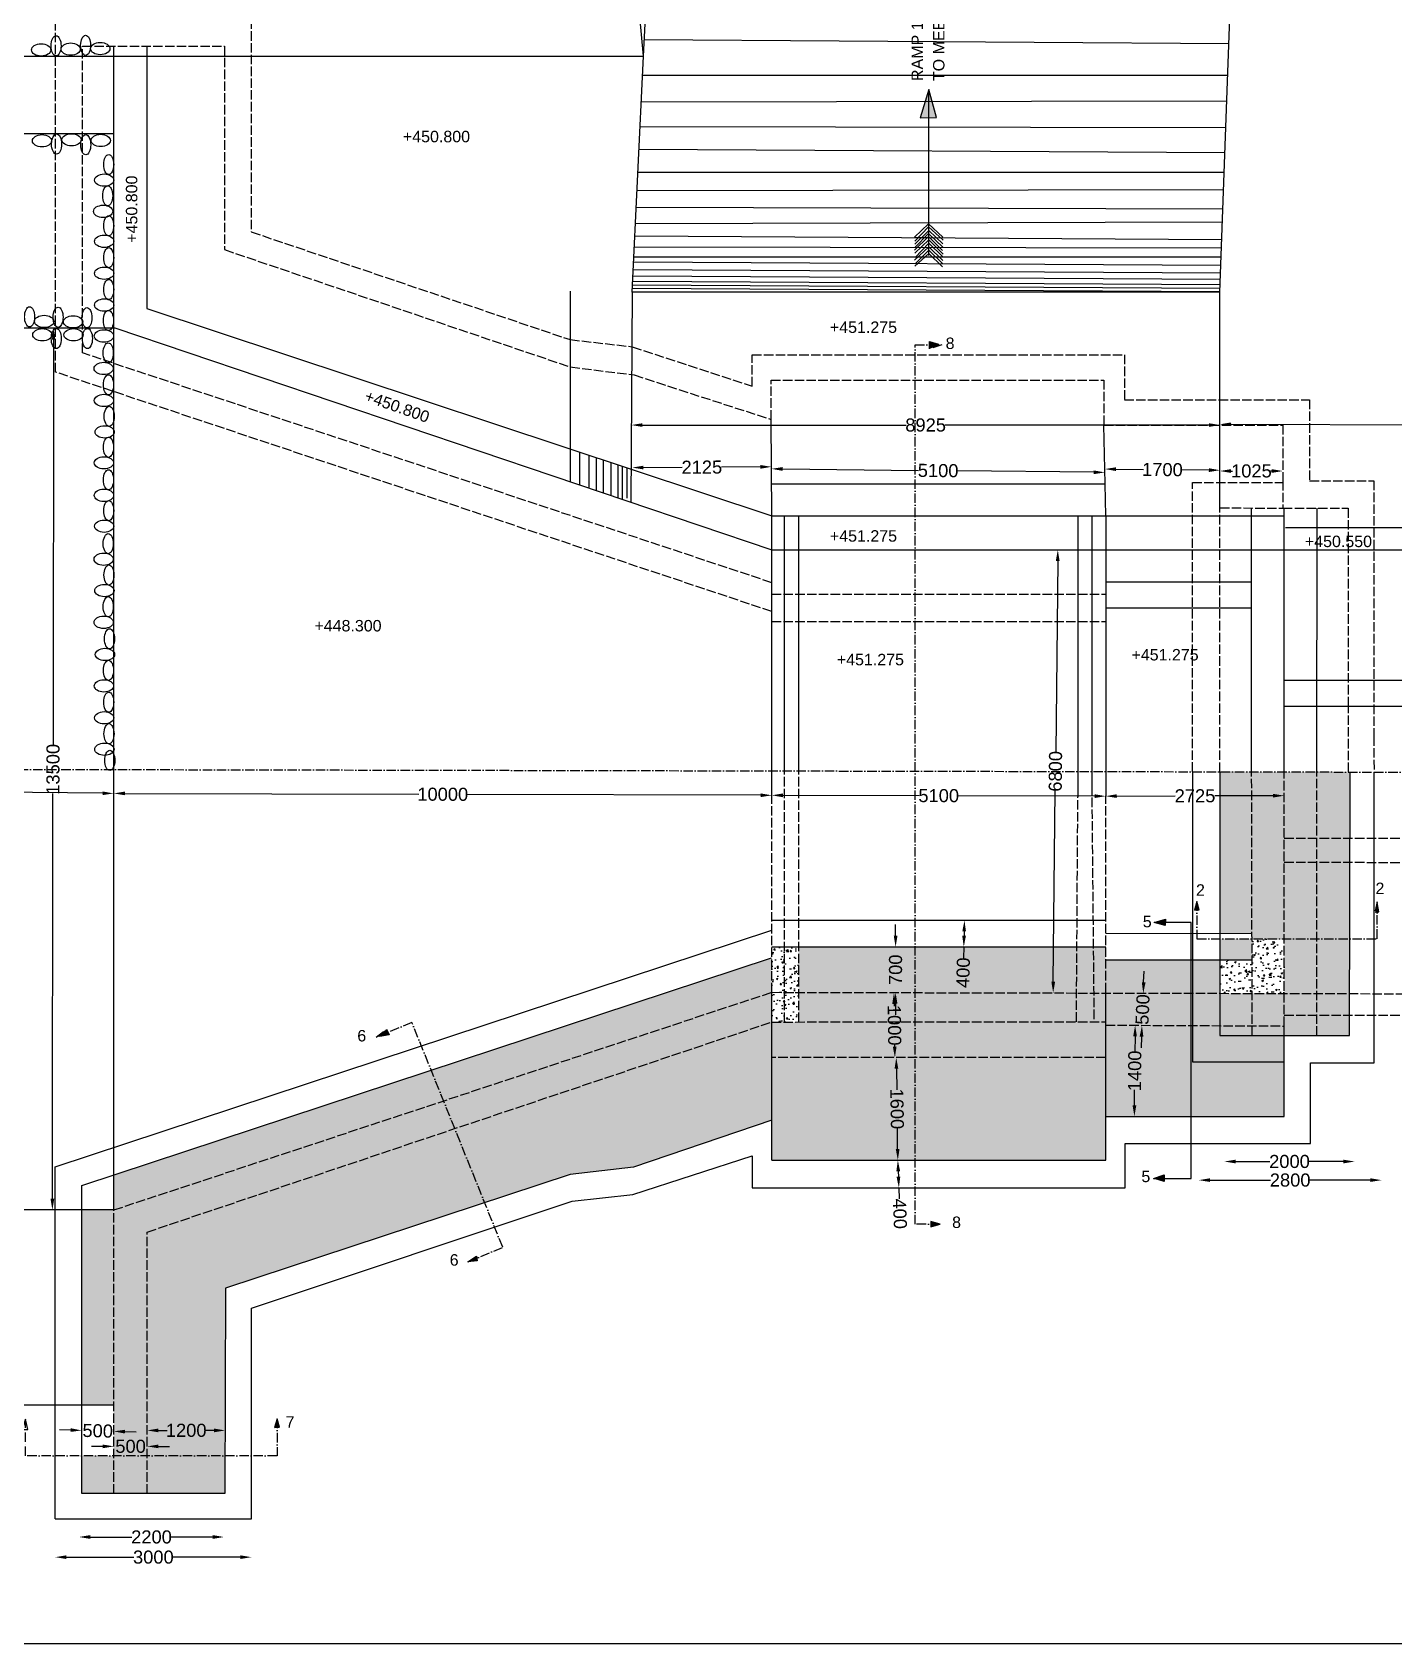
# Model space of a CAD drawing. Header units: millimetres. Extents: x 3753 to 102774, y 3437 to 71233.
# Drawn here: x 14728 to 35537, y 3437 to 28060 of the extents above; entities that cross this region are included whole.
import ezdxf

# ---------------------------------------------------------------- set-up
doc = ezdxf.new("R2010")
doc.units = ezdxf.units.MM
doc.header["$MEASUREMENT"] = 0
doc.linetypes.add('ACAD_ISO02W100', pattern=[15, 12, -3])
doc.linetypes.add('ACAD_ISO10W100', pattern=[18, 12, -3, 0, -3])
for name, color, linetype in [('DIM', 7, 'Continuous'), ('DWG', 7, 'Continuous'), ('TEXT', 7, 'Continuous')]:
    doc.layers.add(name, color=color, linetype=linetype)
doc.styles.get("Standard").update_dxf_attribs({"font": 'arial.ttf'})
doc.dimstyles.get("Standard").update_dxf_attribs({"dimtxt": 200, "dimasz": 170, "dimexe": 0.18, "dimexo": 0.0625, "dimgap": 0.09, "dimtad": 0, "dimdec": 0, "dimzin": 0, "dimdsep": 46, "dimtxsty": 'Standard', "dimcen": 0.09, "dimse1": 1, "dimse2": 1, "dimadec": 0, "dimazin": 0, "dimtfac": 1, "dimtdec": 0, "dimtofl": 0, "dimtmove": 0, "dimatfit": 3, "dimfxl": 1, "dimtolj": 1, "dimtzin": 0, "dimarcsym": 0})
pattern_1 = [(50, (0, 0), (251.0411, -21.9632), [26.25, -288.75]), (355, (0, 0), (-48.563, 263.2672), [21, -231]), (100.4514, (20.92, -1.83), (202.4783, 241.3038), [22.309, -245.3997]), (46.1842, (0, 70), (373.5344, -57.9317), [39.375, -433.125]), (96.6356, (31.13, 65.17), (327.132, 340.9413), [33.4636, -368.0996]), (351.1842, (0, 70), (327.1317, 340.9415), [31.5, -346.5]), (21, (35, 52.5), (208.9175, -140.9166), [26.25, -288.75]), (326, (35, 52.5), (85.1604, 253.8025), [21, -231]), (71.4514, (52.4, 40.76), (294.0779, 112.8857), [22.309, -245.3997]), (37.5, (0, 0), (4.25595, 116.51285), [0, -228.2, 0, -234.5, 0, -231.875]), (7.5, (0, 0), (92.07434, 138.0441), [0, -133.7, 0, -222.95, 0, -88.375]), (327.5, (-78.05, 0), (186.83785, -7.8942), [0, -87.5, 0, -273, 0, -362.25]), (317.5, (-113.05, 0), (204.11516, 35.03674), [0, -113.75, 0, -181.3, 0, -257.25])]

# ---------------------------------------------------------------- blocks, each defined once
blk = doc.blocks.new('*D72')
at = {"layer": 'Defpoints', "color": 0, "transparency": 16777216}
for p in [(32880, 21993), (41676, 22048), (41676, 21970)]:
    blk.add_point(p, dxfattribs=at)
at = {"layer": 'DIM', "color": 0, "lineweight": -2, "transparency": 16777216}
for p, q in [((33051, 22070), (36979, 22060)), ((41506, 22048), (37578, 22058))]:
    blk.add_line(p, q, dxfattribs=at)
at = {"layer": 'DIM', "color": 0, "transparency": 16777216}
for points in [[(33051, 22098), (33050, 22042), (32881, 22070)], [(41507, 22077), (41506, 22020), (41676, 22048)]]:
    blk.add_solid(points, dxfattribs=at)
at = {"layer": 'DIM', "color": 0, "transparency": 16777216, "insert": (37279, 22059), "char_height": 200, "attachment_point": 5, "rotation": 359.8543}
blk.add_mtext('\\A1;8775', dxfattribs=at)
blk = doc.blocks.new('*D73')
at = {"layer": 'Defpoints', "color": 0, "transparency": 16777216}
for p in [(23884, 22019), (32881, 22058), (32881, 22019)]:
    blk.add_point(p, dxfattribs=at)
at = {"layer": 'DIM', "color": 0, "lineweight": -2, "transparency": 16777216}
for p, q in [((24054, 22058), (28082, 22058)), ((32711, 22058), (28682, 22058))]:
    blk.add_line(p, q, dxfattribs=at)
at = {"layer": 'DIM', "color": 0, "transparency": 16777216}
for points in [[(24054, 22086), (24054, 22030), (23884, 22058)], [(32711, 22086), (32711, 22030), (32881, 22058)]]:
    blk.add_solid(points, dxfattribs=at)
at = {"layer": 'DIM', "color": 0, "transparency": 16777216, "insert": (28382, 22058), "char_height": 200, "attachment_point": 5}
blk.add_mtext('\\A1;8925', dxfattribs=at)
blk = doc.blocks.new('*D74')
at = {"layer": 'Defpoints', "color": 0, "transparency": 16777216}
for p in [(23899, 21377), (26026, 21420), (26026, 21389)]:
    blk.add_point(p, dxfattribs=at)
at = {"layer": 'DIM', "color": 0, "lineweight": -2, "transparency": 16777216}
for p, q in [((24068, 21409), (24661, 21413)), ((25856, 21419), (25263, 21416))]:
    blk.add_line(p, q, dxfattribs=at)
at = {"layer": 'DIM', "color": 0, "transparency": 16777216}
for points in [[(24068, 21437), (24069, 21381), (23898, 21408)], [(25856, 21448), (25856, 21391), (26026, 21420)]]:
    blk.add_solid(points, dxfattribs=at)
at = {"layer": 'DIM', "color": 0, "transparency": 16777216, "insert": (24962, 21414), "char_height": 200, "attachment_point": 5, "rotation": 0.3261}
blk.add_mtext('\\A1;2125', dxfattribs=at)
blk = doc.blocks.new('*D75')
at = {"layer": 'Defpoints', "color": 0, "transparency": 16777216}
for p in [(26026, 21420), (31121, 21366), (31121, 21335)]:
    blk.add_point(p, dxfattribs=at)
at = {"layer": 'DIM', "color": 0, "lineweight": -2, "transparency": 16777216}
for p, q in [((26195, 21388), (28275, 21365)), ((30951, 21337), (28871, 21359))]:
    blk.add_line(p, q, dxfattribs=at)
at = {"layer": 'DIM', "color": 0, "transparency": 16777216}
for points in [[(26196, 21416), (26195, 21359), (26025, 21389)], [(30951, 21365), (30950, 21308), (31121, 21335)]]:
    blk.add_solid(points, dxfattribs=at)
at = {"layer": 'DIM', "color": 0, "transparency": 16777216, "insert": (28573, 21362), "char_height": 200, "attachment_point": 5, "rotation": 359.3889}
blk.add_mtext('\\A1;5100', dxfattribs=at)
blk = doc.blocks.new('*D76')
at = {"layer": 'Defpoints', "color": 0, "transparency": 16777216}
for p in [(31121, 21374), (32880, 21368), (32880, 21356)]:
    blk.add_point(p, dxfattribs=at)
at = {"layer": 'DIM', "color": 0, "lineweight": -2, "transparency": 16777216}
for p, q in [((31291, 21385), (31712, 21380)), ((32710, 21370), (32290, 21374))]:
    blk.add_line(p, q, dxfattribs=at)
at = {"layer": 'DIM', "color": 0, "transparency": 16777216}
for points in [[(31291, 21413), (31291, 21356), (31121, 21386)], [(32711, 21398), (32710, 21341), (32880, 21368)]]:
    blk.add_solid(points, dxfattribs=at)
at = {"layer": 'DIM', "color": 0, "transparency": 16777216, "insert": (32001, 21377), "char_height": 200, "attachment_point": 5, "rotation": 359.4052}
blk.add_mtext('\\A1;1700', dxfattribs=at)
blk = doc.blocks.new('*D77')
at = {"layer": 'Defpoints', "color": 0, "transparency": 16777216}
for p in [(32880, 21368), (33842, 21368), (33842, 21356)]:
    blk.add_point(p, dxfattribs=at)
at = {"layer": 'DIM', "color": 0, "lineweight": -2, "transparency": 16777216}
for p, q in [((33050, 21356), (33071, 21356)), ((33672, 21356), (33651, 21356))]:
    blk.add_line(p, q, dxfattribs=at)
at = {"layer": 'DIM', "color": 0, "transparency": 16777216}
for points in [[(33050, 21384), (33050, 21327), (32880, 21356)], [(33672, 21384), (33672, 21328), (33842, 21356)]]:
    blk.add_solid(points, dxfattribs=at)
at = {"layer": 'DIM', "color": 0, "transparency": 16777216, "insert": (33361, 21356), "char_height": 200, "attachment_point": 5, "rotation": 0.0138}
blk.add_mtext('\\A1;1025', dxfattribs=at)
blk = doc.blocks.new('*D78')
at = {"layer": 'Defpoints', "color": 0, "transparency": 16777216}
for p in [(30402, 20152), (30509, 20151), (30438, 13381)]:
    blk.add_point(p, dxfattribs=at)
at = {"layer": 'DIM', "color": 0, "lineweight": -2, "transparency": 16777216}
for p, q in [((30400, 19982), (30370, 17066)), ((30333, 13552), (30363, 16468))]:
    blk.add_line(p, q, dxfattribs=at)
at = {"layer": 'DIM', "color": 0, "transparency": 16777216}
for points in [[(30372, 19983), (30429, 19982), (30402, 20152)], [(30304, 13552), (30361, 13552), (30331, 13382)]]:
    blk.add_solid(points, dxfattribs=at)
at = {"layer": 'DIM', "color": 0, "transparency": 16777216, "insert": (30366, 16767), "char_height": 200, "attachment_point": 5, "rotation": 89.3946}
blk.add_mtext('\\A1;6800', dxfattribs=at)
blk = doc.blocks.new('*D81')
at = {"layer": 'Defpoints', "color": 0, "transparency": 16777216}
for p in [(31134, 16395), (33863, 16402), (33863, 16395)]:
    blk.add_point(p, dxfattribs=at)
at = {"layer": 'DIM', "color": 0, "lineweight": -2, "transparency": 16777216}
for p, q in [((31304, 16389), (32197, 16391)), ((33693, 16395), (32800, 16393))]:
    blk.add_line(p, q, dxfattribs=at)
at = {"layer": 'DIM', "color": 0, "transparency": 16777216}
for points in [[(31304, 16417), (31304, 16360), (31134, 16388)], [(33693, 16423), (33693, 16367), (33863, 16395)]]:
    blk.add_solid(points, dxfattribs=at)
at = {"layer": 'DIM', "color": 0, "transparency": 16777216, "insert": (32499, 16392), "char_height": 200, "attachment_point": 5, "rotation": 0.1484}
blk.add_mtext('\\A1;2725', dxfattribs=at)
blk = doc.blocks.new('*D82')
at = {"layer": 'Defpoints', "color": 0, "transparency": 16777216}
for p in [(26030, 16401), (31134, 16388), (31134, 16388)]:
    blk.add_point(p, dxfattribs=at)
at = {"layer": 'DIM', "color": 0, "lineweight": -2, "transparency": 16777216}
for p, q in [((26200, 16401), (28284, 16396)), ((30964, 16389), (28880, 16394))]:
    blk.add_line(p, q, dxfattribs=at)
at = {"layer": 'DIM', "color": 0, "transparency": 16777216}
for points in [[(26200, 16429), (26200, 16372), (26030, 16401)], [(30964, 16417), (30964, 16360), (31134, 16388)]]:
    blk.add_solid(points, dxfattribs=at)
at = {"layer": 'DIM', "color": 0, "transparency": 16777216, "insert": (28582, 16395), "char_height": 200, "attachment_point": 5, "rotation": 359.8553}
blk.add_mtext('\\A1;5100', dxfattribs=at)
blk = doc.blocks.new('*D83')
at = {"layer": 'Defpoints', "color": 0, "transparency": 16777216}
for p in [(15975, 16430), (26030, 16401), (26030, 16401)]:
    blk.add_point(p, dxfattribs=at)
at = {"layer": 'DIM', "color": 0, "lineweight": -2, "transparency": 16777216}
for p, q in [((16145, 16430), (20636, 16417)), ((25860, 16402), (21369, 16415))]:
    blk.add_line(p, q, dxfattribs=at)
at = {"layer": 'DIM', "color": 0, "transparency": 16777216}
for points in [[(16145, 16458), (16145, 16402), (15975, 16430)], [(25860, 16430), (25859, 16373), (26030, 16401)]]:
    blk.add_solid(points, dxfattribs=at)
at = {"layer": 'DIM', "color": 0, "transparency": 16777216, "insert": (21002, 16416), "char_height": 200, "attachment_point": 5, "rotation": 359.8336}
blk.add_mtext('\\A1;10000', dxfattribs=at)
blk = doc.blocks.new('*D84')
at = {"layer": 'Defpoints', "color": 0, "transparency": 16777216}
for p in [(11022, 16805), (15975, 16759), (15972, 16430)]:
    blk.add_point(p, dxfattribs=at)
at = {"layer": 'DIM', "color": 0, "lineweight": -2, "transparency": 16777216}
for p, q in [((11189, 16475), (13197, 16456)), ((15802, 16432), (13794, 16451))]:
    blk.add_line(p, q, dxfattribs=at)
at = {"layer": 'DIM', "color": 0, "transparency": 16777216}
for points in [[(11189, 16503), (11189, 16447), (11019, 16477)], [(15802, 16460), (15802, 16404), (15972, 16430)]]:
    blk.add_solid(points, dxfattribs=at)
at = {"layer": 'DIM', "color": 0, "transparency": 16777216, "insert": (13495, 16454), "char_height": 200, "attachment_point": 5, "rotation": 359.467}
blk.add_mtext('\\A1;5000', dxfattribs=at)
blk = doc.blocks.new('*D86')
at = {"layer": 'Defpoints', "color": 0, "transparency": 16777216}
for p in [(15055, 23531), (15377, 23530), (15358, 10065)]:
    blk.add_point(p, dxfattribs=at)
at = {"layer": 'DIM', "color": 0, "lineweight": -2, "transparency": 16777216}
for p, q in [((15055, 23361), (15046, 17165)), ((15037, 10236), (15045, 16431))]:
    blk.add_line(p, q, dxfattribs=at)
at = {"layer": 'DIM', "color": 0, "transparency": 16777216}
for points in [[(15027, 23361), (15083, 23361), (15055, 23531)], [(15008, 10236), (15065, 10236), (15036, 10066)]]:
    blk.add_solid(points, dxfattribs=at)
at = {"layer": 'DIM', "color": 0, "transparency": 16777216, "insert": (15046, 16798), "char_height": 200, "attachment_point": 5, "rotation": 89.9192}
blk.add_mtext('\\A1;13500', dxfattribs=at)
blk = doc.blocks.new('*D87')
at = {"layer": 'Defpoints', "color": 0, "transparency": 16777216}
for p in [(15080, 5346), (18077, 5346), (18077, 4760)]:
    blk.add_point(p, dxfattribs=at)
at = {"layer": 'DIM', "color": 0, "lineweight": -2, "transparency": 16777216}
for p, q in [((15250, 4760), (16280, 4760)), ((17907, 4760), (16877, 4760))]:
    blk.add_line(p, q, dxfattribs=at)
at = {"layer": 'DIM', "color": 0, "transparency": 16777216}
for points in [[(15250, 4788), (15250, 4732), (15080, 4760)], [(17907, 4788), (17907, 4732), (18077, 4760)]]:
    blk.add_solid(points, dxfattribs=at)
at = {"layer": 'DIM', "color": 0, "transparency": 16777216, "insert": (16579, 4760), "char_height": 200, "attachment_point": 5}
blk.add_mtext('\\A1;3000', dxfattribs=at)
blk = doc.blocks.new('*D88')
at = {"layer": 'Defpoints', "color": 0, "transparency": 16777216}
for p in [(15444, 5346), (17657, 5346), (17657, 5068)]:
    blk.add_point(p, dxfattribs=at)
at = {"layer": 'DIM', "color": 0, "lineweight": -2, "transparency": 16777216}
for p, q in [((15614, 5068), (16251, 5068)), ((17487, 5068), (16851, 5068))]:
    blk.add_line(p, q, dxfattribs=at)
at = {"layer": 'DIM', "color": 0, "transparency": 16777216}
for points in [[(15614, 5097), (15614, 5040), (15444, 5068)], [(17487, 5097), (17487, 5040), (17657, 5068)]]:
    blk.add_solid(points, dxfattribs=at)
at = {"layer": 'DIM', "color": 0, "transparency": 16777216, "insert": (16551, 5068), "char_height": 200, "attachment_point": 5}
blk.add_mtext('\\A1;2200', dxfattribs=at)
blk = doc.blocks.new('*D89')
at = {"layer": 'Defpoints', "color": 0, "transparency": 16777216}
for p in [(15483, 6697), (15484, 6733), (15975, 6718)]:
    blk.add_point(p, dxfattribs=at)
at = {"layer": 'DIM', "color": 0, "lineweight": -2, "transparency": 16777216}
for p, q in [((15313, 6702), (15143, 6707)), ((16144, 6678), (16314, 6673))]:
    blk.add_line(p, q, dxfattribs=at)
at = {"layer": 'DIM', "color": 0, "transparency": 16777216}
for points in [[(15314, 6730), (15313, 6674), (15483, 6697)], [(16145, 6706), (16143, 6649), (15974, 6683)]]:
    blk.add_solid(points, dxfattribs=at)
at = {"layer": 'DIM', "color": 0, "transparency": 16777216, "insert": (15729, 6690), "char_height": 200, "attachment_point": 5, "rotation": 358.325}
blk.add_mtext('\\A1;500', dxfattribs=at)
blk = doc.blocks.new('*D90')
at = {"layer": 'Defpoints', "color": 0, "transparency": 16777216}
for p in [(15975, 6424), (16486, 6453), (16486, 6424)]:
    blk.add_point(p, dxfattribs=at)
at = {"layer": 'DIM', "color": 0, "lineweight": -2, "transparency": 16777216}
for p, q in [((15805, 6453), (15635, 6453)), ((16656, 6453), (16826, 6453))]:
    blk.add_line(p, q, dxfattribs=at)
at = {"layer": 'DIM', "color": 0, "transparency": 16777216}
for points in [[(15805, 6481), (15805, 6425), (15975, 6453)], [(16656, 6481), (16656, 6425), (16486, 6453)]]:
    blk.add_solid(points, dxfattribs=at)
at = {"layer": 'DIM', "color": 0, "transparency": 16777216, "insert": (16231, 6453), "char_height": 200, "attachment_point": 5}
blk.add_mtext('\\A1;500', dxfattribs=at)
blk = doc.blocks.new('*D91')
at = {"layer": 'Defpoints', "color": 0, "transparency": 16777216}
for p in [(16486, 6697), (17675, 6697), (17675, 6697)]:
    blk.add_point(p, dxfattribs=at)
at = {"layer": 'DIM', "color": 0, "lineweight": -2, "transparency": 16777216}
for p, q in [((16656, 6697), (16792, 6697)), ((17505, 6697), (17370, 6697))]:
    blk.add_line(p, q, dxfattribs=at)
at = {"layer": 'DIM', "color": 0, "transparency": 16777216}
for points in [[(16656, 6725), (16656, 6668), (16486, 6697)], [(17505, 6725), (17505, 6668), (17675, 6697)]]:
    blk.add_solid(points, dxfattribs=at)
at = {"layer": 'DIM', "color": 0, "transparency": 16777216, "insert": (17081, 6697), "char_height": 200, "attachment_point": 5, "rotation": 359.9972}
blk.add_mtext('\\A1;1200', dxfattribs=at)
blk = doc.blocks.new('*D92')
at = {"layer": 'Defpoints', "color": 0, "transparency": 16777216}
for p in [(14313, 10071), (15504, 10065), (15484, 5732)]:
    blk.add_point(p, dxfattribs=at)
at = {"layer": 'DIM', "color": 0, "lineweight": -2, "transparency": 16777216}
for p, q in [((14312, 9901), (14304, 8207)), ((14294, 5908), (14302, 7602))]:
    blk.add_line(p, q, dxfattribs=at)
at = {"layer": 'DIM', "color": 0, "transparency": 16777216}
for points in [[(14284, 9901), (14341, 9901), (14313, 10071)], [(14265, 5908), (14322, 5908), (14293, 5738)]]:
    blk.add_solid(points, dxfattribs=at)
at = {"layer": 'DIM', "color": 0, "transparency": 16777216, "insert": (14303, 7904), "char_height": 200, "attachment_point": 5, "rotation": 89.7345}
blk.add_mtext('\\A1;4350', dxfattribs=at)
blk = doc.blocks.new('*D93')
at = {"layer": 'Defpoints', "color": 0, "transparency": 16777216}
for p in [(27957, 10827), (27973, 10403), (27973, 10403)]:
    blk.add_point(p, dxfattribs=at)
at = {"layer": 'DIM', "color": 0, "lineweight": -2, "transparency": 16777216}
for p, q in [((27963, 10657), (27967, 10573)), ((27973, 10403), (27979, 10233))]:
    blk.add_line(p, q, dxfattribs=at)
at = {"layer": 'DIM', "color": 0, "transparency": 16777216}
for points in [[(27992, 10658), (27935, 10656), (27957, 10827)], [(27995, 10574), (27938, 10572), (27973, 10403)]]:
    blk.add_solid(points, dxfattribs=at)
at = {"layer": 'DIM', "color": 0, "transparency": 16777216, "insert": (27988, 10008), "char_height": 200, "attachment_point": 5, "rotation": 272.1436}
blk.add_mtext('\\A1;400', dxfattribs=at)
blk = doc.blocks.new('*D94')
at = {"layer": 'Defpoints', "color": 0, "transparency": 16777216}
for p in [(27933, 12393), (27957, 10827), (27957, 10827)]:
    blk.add_point(p, dxfattribs=at)
at = {"layer": 'DIM', "color": 0, "lineweight": -2, "transparency": 16777216}
for p, q in [((27936, 12223), (27941, 11899)), ((27954, 10997), (27950, 11321))]:
    blk.add_line(p, q, dxfattribs=at)
at = {"layer": 'DIM', "color": 0, "transparency": 16777216}
for points in [[(27964, 12223), (27907, 12222), (27933, 12393)], [(27983, 10997), (27926, 10996), (27957, 10827)]]:
    blk.add_solid(points, dxfattribs=at)
at = {"layer": 'DIM', "color": 0, "transparency": 16777216, "insert": (27945, 11610), "char_height": 200, "attachment_point": 5, "rotation": 270.8711}
blk.add_mtext('\\A1;1600', dxfattribs=at)
blk = doc.blocks.new('*D95')
at = {"layer": 'Defpoints', "color": 0, "transparency": 16777216}
for p in [(27999, 13386), (27912, 12391), (28013, 12393)]:
    blk.add_point(p, dxfattribs=at)
at = {"layer": 'DIM', "color": 0, "lineweight": -2, "transparency": 16777216}
for p, q in [((27900, 13215), (27901, 13177)), ((27909, 12561), (27909, 12599))]:
    blk.add_line(p, q, dxfattribs=at)
at = {"layer": 'DIM', "color": 0, "transparency": 16777216}
for points in [[(27928, 13215), (27872, 13214), (27898, 13385)], [(27938, 12562), (27881, 12561), (27912, 12391)]]:
    blk.add_solid(points, dxfattribs=at)
at = {"layer": 'DIM', "color": 0, "transparency": 16777216, "insert": (27905, 12888), "char_height": 200, "attachment_point": 5, "rotation": 270.8155}
blk.add_mtext('\\A1;1000', dxfattribs=at)
blk = doc.blocks.new('*D96')
at = {"layer": 'Defpoints', "color": 0, "transparency": 16777216}
for p in [(27933, 14085), (27923, 13385), (27933, 13385)]:
    blk.add_point(p, dxfattribs=at)
at = {"layer": 'DIM', "color": 0, "lineweight": -2, "transparency": 16777216}
for p, q in [((27923, 14255), (27923, 14425)), ((27923, 13215), (27923, 13045))]:
    blk.add_line(p, q, dxfattribs=at)
at = {"layer": 'DIM', "color": 0, "transparency": 16777216}
for points in [[(27895, 14255), (27952, 14255), (27923, 14085)], [(27895, 13215), (27952, 13215), (27923, 13385)]]:
    blk.add_solid(points, dxfattribs=at)
at = {"layer": 'DIM', "color": 0, "transparency": 16777216, "insert": (27923, 13735), "char_height": 200, "attachment_point": 5, "rotation": 90}
blk.add_mtext('\\A1;700', dxfattribs=at)
blk = doc.blocks.new('*D97')
at = {"layer": 'Defpoints', "color": 0, "transparency": 16777216}
for p in [(28975, 14491), (28965, 14085), (28965, 14085)]:
    blk.add_point(p, dxfattribs=at)
at = {"layer": 'DIM', "color": 0, "lineweight": -2, "transparency": 16777216}
for p, q in [((28971, 14321), (28969, 14255)), ((28965, 14085), (28962, 13915))]:
    blk.add_line(p, q, dxfattribs=at)
at = {"layer": 'DIM', "color": 0, "transparency": 16777216}
for points in [[(28943, 14321), (28999, 14320), (28975, 14491)], [(28941, 14256), (28998, 14254), (28965, 14085)]]:
    blk.add_solid(points, dxfattribs=at)
at = {"layer": 'DIM', "color": 0, "transparency": 16777216, "insert": (28956, 13690), "char_height": 200, "attachment_point": 5, "rotation": 88.6686}
blk.add_mtext('\\A1;400', dxfattribs=at)
blk = doc.blocks.new('*D98')
at = {"layer": 'Defpoints', "color": 0, "transparency": 16777216}
for p in [(31503, 12888), (31584, 12887), (31491, 11495)]:
    blk.add_point(p, dxfattribs=at)
at = {"layer": 'DIM', "color": 0, "lineweight": -2, "transparency": 16777216}
for p, q in [((31582, 12717), (31580, 12479)), ((31573, 11664), (31575, 11901))]:
    blk.add_line(p, q, dxfattribs=at)
at = {"layer": 'DIM', "color": 0, "transparency": 16777216}
for points in [[(31554, 12717), (31611, 12717), (31584, 12887)], [(31545, 11664), (31602, 11664), (31572, 11494)]]:
    blk.add_solid(points, dxfattribs=at)
at = {"layer": 'DIM', "color": 0, "transparency": 16777216, "insert": (31578, 12190), "char_height": 200, "attachment_point": 5, "rotation": 89.5023}
blk.add_mtext('\\A1;1400', dxfattribs=at)
blk = doc.blocks.new('*D99')
at = {"layer": 'Defpoints', "color": 0, "transparency": 16777216}
for p in [(31603, 13378), (31708, 13374), (31584, 12887)]:
    blk.add_point(p, dxfattribs=at)
at = {"layer": 'DIM', "color": 0, "lineweight": -2, "transparency": 16777216}
for p, q in [((31714, 13544), (31721, 13714)), ((31681, 12713), (31675, 12543))]:
    blk.add_line(p, q, dxfattribs=at)
at = {"layer": 'DIM', "color": 0, "transparency": 16777216}
for points in [[(31686, 13545), (31743, 13543), (31708, 13374)], [(31653, 12714), (31710, 12712), (31688, 12883)]]:
    blk.add_solid(points, dxfattribs=at)
at = {"layer": 'DIM', "color": 0, "transparency": 16777216, "insert": (31698, 13128), "char_height": 200, "attachment_point": 5, "rotation": 87.7262}
blk.add_mtext('\\A1;500', dxfattribs=at)
blk = doc.blocks.new('*D100')
at = {"layer": 'Defpoints', "color": 0, "transparency": 16777216}
for p in [(32558, 10531), (35348, 10531), (35348, 10521)]:
    blk.add_point(p, dxfattribs=at)
at = {"layer": 'DIM', "color": 0, "lineweight": -2, "transparency": 16777216}
for p, q in [((32728, 10521), (33653, 10521)), ((35178, 10521), (34253, 10521))]:
    blk.add_line(p, q, dxfattribs=at)
at = {"layer": 'DIM', "color": 0, "transparency": 16777216}
for points in [[(32728, 10549), (32728, 10493), (32558, 10521)], [(35178, 10549), (35178, 10493), (35348, 10521)]]:
    blk.add_solid(points, dxfattribs=at)
at = {"layer": 'DIM', "color": 0, "transparency": 16777216, "insert": (33953, 10521), "char_height": 200, "attachment_point": 5}
blk.add_mtext('\\A1;2800', dxfattribs=at)
blk = doc.blocks.new('*D101')
at = {"layer": 'Defpoints', "color": 0, "transparency": 16777216}
for p in [(32948, 10787), (34938, 10805), (34938, 10787)]:
    blk.add_point(p, dxfattribs=at)
at = {"layer": 'DIM', "color": 0, "lineweight": -2, "transparency": 16777216}
for p, q in [((33118, 10805), (33643, 10805)), ((34768, 10805), (34243, 10805))]:
    blk.add_line(p, q, dxfattribs=at)
at = {"layer": 'DIM', "color": 0, "transparency": 16777216}
for points in [[(33118, 10833), (33118, 10777), (32948, 10805)], [(34768, 10833), (34768, 10777), (34938, 10805)]]:
    blk.add_solid(points, dxfattribs=at)
at = {"layer": 'DIM', "color": 0, "transparency": 16777216, "insert": (33943, 10805), "char_height": 200, "attachment_point": 5}
blk.add_mtext('\\A1;2000', dxfattribs=at)

msp = doc.modelspace()

# ---------------------------------------------------------------- hatches: boundary and pattern name
at = {"layer": 'DWG'}
h = msp.add_hatch(color=256, dxfattribs=at)
h.paths.add_polyline_path([(28433, 27004.5), (28378.1, 27004.5), (28300.7, 26752.4), (28433, 26755.8)])
h.paths.add_polyline_path([(28433, 27183), (28378.1, 27004.5), (28433, 27004.5)])
h.paths.add_polyline_path([(28433, 27183), (28433, 27004.5), (28482.3, 27004.6)])
h.paths.add_polyline_path([(28482.3, 27004.6), (28433, 27004.5), (28433, 26755.8), (28550.3, 26758.9)])
h = msp.add_hatch(color=256, dxfattribs=at)
h.paths.add_polyline_path([(28629.5, 23281.7), (28439.6, 23281.7), (28439.6, 23224)])
h.paths.add_polyline_path([(28439.6, 23335.4), (28439.6, 23281.7), (28613, 23281.7)])
h = msp.add_hatch(dxfattribs=at)
h.set_pattern_fill('AR-CONC', color=256, scale=35, style=0)
h.set_pattern_definition(pattern_1)
h.paths.add_polyline_path([(30693.8, 14085), (28220.5, 14085), (28220.5, 13385.7), (30689.3, 13380.1)])
h.paths.add_polyline_path([(30948.8, 14085), (30693.8, 14085), (30689.3, 13380.1), (30955.5, 13379.5)])
h.paths.add_polyline_path([(31134.2, 14085), (30948.8, 14085), (30955.5, 13379.5), (31134.1, 13379.1), (31134.1, 13393.1)])
h.paths.add_polyline_path([(31134.1, 13379.1), (30689.3, 13380.1), (30686.6, 12941.7), (31134.1, 12942.2)])
h.paths.add_polyline_path([(32438.3, 13885.8), (31134.2, 13885.8), (31134.1, 13393.1), (31134.1, 13379.1), (32438.3, 13376.2)])
h.paths.add_polyline_path([(32880.3, 13375.2), (32460, 13376.1), (32460, 12882.9), (32880.3, 12880.8)])
h.paths.add_polyline_path([(32438.3, 13376.2), (31134.1, 13379.1), (31134.1, 12889.6), (32438.3, 12883)])
h.paths.add_polyline_path([(32880.3, 13885.8), (32460, 13885.8), (32460, 13376.1), (32880.3, 13375.2)])
h.paths.add_polyline_path([(32880.3, 12880.8), (32460, 12882.9), (32460, 12331), (33862.8, 12331), (33862.8, 12729.2), (32880.3, 12729.2)], flags=17)
h.paths.add_polyline_path([(32438.3, 12883), (31134.1, 12889.6), (31134.1, 11494.5), (32438.3, 11494.5)])
h.paths.add_polyline_path([(33862.8, 12331), (32460, 12331), (32460, 12882.9), (32438.3, 12883), (32438.3, 11494.5), (33862.8, 11494.5)])
h.paths.add_polyline_path([(33371.7, 13374.1), (32880.3, 13375.2), (32880.3, 12880.8), (33372.8, 12878.3)])
h.paths.add_polyline_path([(33372.8, 12878.3), (32880.3, 12880.8), (32880.3, 12729.2), (33373.1, 12729.2)], flags=16)
h.paths.add_polyline_path([(33862.8, 12875.8), (33372.8, 12878.3), (33373.1, 12729.2), (33862.8, 12729.2)], flags=16)
h.paths.add_polyline_path([(33862.8, 13373), (33371.7, 13374.1), (33372.8, 12878.3), (33862.8, 12875.8)])
h.paths.add_polyline_path([(34359.9, 13371.9), (33862.8, 13373), (33862.8, 12875.8), (33862.8, 12729.2), (34359.9, 12729.2)])
h.paths.add_polyline_path([(34359.9, 14209.5), (33862.8, 14209.5), (33862.8, 13373), (34359.9, 13371.9)])
h.paths.add_polyline_path([(34864, 14209.5), (34359.9, 14209.5), (34359.9, 13371.9), (34862, 13370.7)])
h.paths.add_polyline_path([(34862, 13370.7), (34359.9, 13371.9), (34359.9, 12729.2), (34860.5, 12729.2)])
h.paths.add_polyline_path([(34870, 16756.6), (34359.9, 16757.6), (34359.9, 14209.5), (34864, 14209.5)])
h.paths.add_polyline_path([(34359.9, 16757.6), (33862.8, 16758.6), (33862.8, 14209.5), (34359.9, 14209.5)])
h.paths.add_polyline_path([(33862.8, 16758.6), (33364.5, 16759.6), (33369.9, 14209.5), (33862.8, 14209.5)])
h.paths.add_polyline_path([(33364.5, 16759.6), (32880.3, 16760.6), (32880.3, 14283.5), (33369.8, 14281.9)])
h.paths.add_polyline_path([(33369.9, 14209.5), (32880.3, 14209.5), (32880.3, 13885.8), (33370.6, 13885.8)])
h = msp.add_hatch(color=256, dxfattribs=at)
h.paths.add_polyline_path([(32528.7, 14779.8), (32528.7, 14647.9), (32563.4, 14649.1)])
h.paths.add_polyline_path([(32528.7, 14779.8), (32493.5, 14646.8), (32528.7, 14647.9)])
h = msp.add_hatch(color=256, dxfattribs=at)
h.paths.add_polyline_path([(35280.9, 14770.3), (35280.9, 14619), (35308.5, 14620.3)])
h.paths.add_polyline_path([(35280.9, 14774.9), (35251.3, 14617.7), (35280.9, 14619)])
h = msp.add_hatch(color=256, dxfattribs=at)
h.paths.add_polyline_path([(32047.5, 14506.1), (31872.9, 14458), (32044.5, 14458)])
h.paths.add_polyline_path([(32044.5, 14458), (31872.9, 14458), (32041.5, 14409.9)])
h = msp.add_hatch(dxfattribs=at)
h.set_pattern_fill('AR-CONC', color=256, scale=35, style=0)
h.set_pattern_definition(pattern_1)
h.paths.add_polyline_path([(15975, 6306.3), (15484.3, 6306.3), (15484.3, 5732.5), (15975, 5732.5)])
h.paths.add_polyline_path([(16486.2, 6306.3), (15975, 6306.3), (15975, 5732.5), (16486.2, 5732.5)])
h.paths.add_polyline_path([(17674.6, 6306.3), (16486.2, 6306.3), (16486.2, 5732.5), (17673.3, 5732.5)])
h.paths.add_polyline_path([(17680.4, 8870), (21643.8, 10174.7), (21185.9, 11308.4), (16486.2, 9728.4), (16486.2, 6306.3), (17674.6, 6306.3)])
h.paths.add_polyline_path([(16486.2, 9728.4), (21185.9, 11308.4), (21014.8, 11732), (15975, 10065.1), (15975, 6306.3), (16486.2, 6306.3)])
h.paths.add_polyline_path([(15975, 10065.1), (15484.3, 10065.1), (15484.3, 7082), (15975, 7082)])
h.paths.add_polyline_path([(21014.8, 11732), (20825.3, 12201.2), (15975, 10601), (15975, 10065.1)])
h.paths.add_polyline_path([(26029.6, 12936.7), (26029.6, 13390.6), (21014.8, 11732), (21185.9, 11308.4)])
h.paths.add_polyline_path([(26029.6, 11435.3), (26029.6, 12936.7), (21185.9, 11308.4), (21643.8, 10174.7), (22950.7, 10604.9), (23919, 10717.8)])
h.paths.add_polyline_path([(26029.6, 13390.6), (26029.6, 13918.3), (20825.3, 12201.2), (21014.8, 11732)])
h.paths.add_polyline_path([(28220.5, 12392.9), (26029.6, 12392.9), (26029.6, 10826.8), (28220.5, 10826.8)])
h.paths.add_polyline_path([(28220.5, 12939.1), (26029.6, 12936.7), (26029.6, 12392.9), (28220.5, 12392.9)])
h.paths.add_polyline_path([(28220.5, 13385.7), (26441.7, 13389.7), (26441.7, 12937.2), (28220.5, 12939.1)])
h.paths.add_polyline_path([(28220.5, 14085), (26441.7, 14085), (26441.7, 13389.7), (28220.5, 13385.7)])
h.paths.add_polyline_path([(31134.1, 12392.9), (28220.5, 12392.9), (28220.5, 10826.8), (31134.1, 10826.8)])
h.paths.add_polyline_path([(31134.1, 12942.2), (28220.5, 12939.1), (28220.5, 12392.9), (31134.1, 12392.9)])
h.paths.add_polyline_path([(30689.3, 13380.1), (28220.5, 13385.7), (28220.5, 12939.1), (30686.6, 12941.7)])
h = msp.add_hatch(dxfattribs=at)
h.set_pattern_fill('AR-CONC', color=256, scale=35, style=0)
h.set_pattern_definition([(50, (0, 0), (251.041, -21.9632), [26.25, -288.75]), (355, (0, 0), (-48.563, 263.2672), [21, -231]), (100.4514, (20.92, -1.83), (202.4783, 241.3038), [22.309, -245.3997]), (46.1842, (0, 70), (373.5344, -57.9317), [39.375, -433.125]), (96.6356, (31.13, 65.17), (327.132, 340.9413), [33.4636, -368.0996]), (351.1842, (0, 70), (327.1317, 340.9415), [31.5, -346.5]), (21, (35, 52.5), (208.9175, -140.9166), [26.25, -288.75]), (326, (35, 52.5), (85.1604, 253.8025), [21, -231]), (71.4514, (52.4, 40.76), (294.078, 112.8857), [22.309, -245.3997]), (37.5, (0, 0), (4.25595, 116.51285), [0, -228.2, 0, -234.5, 0, -231.875]), (7.5, (0, 0), (92.07434, 138.0441), [0, -133.7, 0, -222.95, 0, -88.375]), (327.5, (-78.05, 0), (186.83785, -7.8942), [0, -87.5, 0, -273, 0, -362.25]), (317.5, (-113.05, 0), (204.1152, 35.0367), [0, -113.75, 0, -181.3, 0, -257.25])])
h.paths.add_polyline_path([(26223.8, 13390.2), (26029.6, 13390.6), (26029.6, 12936.7), (26223.8, 12937)])
h.paths.add_polyline_path([(26223.8, 14085), (26029.6, 14085), (26029.6, 13390.6), (26223.8, 13390.2)])
h.paths.add_polyline_path([(26441.7, 14085), (26223.8, 14085), (26223.8, 13390.2), (26441.7, 13389.7)])
h.paths.add_polyline_path([(26441.7, 13389.7), (26223.8, 13390.2), (26223.8, 12937), (26441.7, 12937.2)])
h = msp.add_hatch(dxfattribs=at)
h.set_pattern_fill('AR-CONC', color=256, scale=35, style=0)
h.set_pattern_definition(pattern_1)
h.paths.add_polyline_path([(33862.8, 14209.5), (33369.9, 14209.5), (33371.7, 13374.1), (33862.8, 13373)])
h.paths.add_polyline_path([(33370.6, 13885.8), (32880.3, 13885.8), (32880.3, 13375.2), (33371.7, 13374.1)])
h = msp.add_hatch(color=256, dxfattribs=at)
h.paths.add_polyline_path([(20140.9, 12826.9), (19982.7, 12705.6), (20162.8, 12779.2)])
h.paths.add_polyline_path([(20162.8, 12779.2), (19982.7, 12705.6), (20181.4, 12738.6)])
h = msp.add_hatch(color=256, dxfattribs=at)
h.paths.add_polyline_path([(32027.4, 10599.5), (31866.7, 10545.3), (32026, 10545.3)])
h.paths.add_polyline_path([(32026, 10545.3), (31879.1, 10545.3), (32025, 10501.6)])
h = msp.add_hatch(color=256, dxfattribs=at)
h.paths.add_polyline_path([(28459.5, 9889.1), (28459.8, 9847.4), (28604.5, 9847.4)])
h.paths.add_polyline_path([(28604.5, 9847.4), (28459.8, 9847.4), (28460.2, 9805.9)])
h = msp.add_hatch(color=256, dxfattribs=at)
h.paths.add_polyline_path([(21521.1, 9328.5), (21387.6, 9272.6), (21526.4, 9286.2)])
h.paths.add_polyline_path([(21517.2, 9360.1), (21383.6, 9270.9), (21521.1, 9328.5)])
h = msp.add_hatch(color=256, dxfattribs=at)
h.paths.add_polyline_path([(18469.7, 6873.7), (18469.7, 6745.4), (18505.3, 6747.3)])
h.paths.add_polyline_path([(18469.7, 6873.7), (18430.3, 6743.4), (18469.7, 6745.4)])

# ---------------------------------------------------------------- linework, layer by layer
msp.add_lwpolyline([(102774.3, 3436.9), (3752.7, 3436.9), (3752.7, 61348.2), (102774.3, 61348.2)], close=True)
for points in [[(6006.2, 27694.6), (18891.9, 27694.6), (24067.8, 27694.6), (23533.1, 33480.6), (23834.9, 38086.3), (17531.7, 38086.3)], [(23898.8, 24087.3), (24067.8, 27694.6), (24604.2, 38086.3)], [(32880.3, 24087.3), (33053.7, 28852.4), (33482.2, 38086.3)], [(15975, 10065.1), (15975, 27849.6)], [(16481.3, 27849.6), (16481.3, 23840.8), (26029.6, 20669), (26022, 22142.8)], [(24081, 27951.1), (33018.6, 27888.8)], [(24054.1, 27402.8), (33001, 27403.3)], [(28433, 24648.3), (28433, 27183), (28300.7, 26752.4), (28550.3, 26758.9), (28433, 27183)], [(24035.2, 26999), (32986.7, 27010.3), (32986.7, 27010.3)], [(24017.4, 26620.4), (32972, 26607)], [(15975, 26506.2), (6009, 26506.2)], [(24001.2, 26274.4), (32958.1, 26223.7)], [(23984.7, 25921), (32947, 25920.1)], [(23971.7, 25643.4), (32937.4, 25655.3)], [(23959.8, 25389.8), (32926.8, 25362.9)], [(23948, 25137.4), (32919.4, 25160.8)], [(28210.6, 24927.4), (28426.8, 25134.9), (28645.2, 24929.5)], [(23939.1, 24947.5), (32909.8, 24895.6)], [(28210.6, 24730.5), (28426.8, 24938), (28638.9, 24726.2)], [(28210.6, 24923.2), (28429, 24923.2)], [(28214.8, 24772.8), (28424.7, 24984.6), (28645.2, 24777)], [(28214.8, 24683.9), (28433.2, 24887.2), (28649.5, 24669)], [(28217, 24870.2), (28426.8, 25088.4), (28651.6, 24880.8)], [(28219.1, 24823.6), (28433.2, 25033.3), (28647.3, 24825.8)], [(23924.2, 24630.2), (32900.1, 24630.3)], [(23931.3, 24782.2), (32905.1, 24768.3)], [(28210.6, 24580.1), (28433.2, 24779.2), (28643.1, 24573.7)], [(28219.1, 24484.8), (28429, 24679.6), (28641, 24474.2)], [(28221.2, 24620.3), (28431.1, 24836.3), (28645.2, 24628.8)], [(28223.3, 24522.9), (28431.1, 24732.6), (28645.2, 24522.9)], [(23915.1, 24435), (32891.1, 24384.2)], [(23920.6, 24553.9), (32895.5, 24503.1)], [(23901.7, 24149.8), (32880.8, 24099)], [(23904, 24199.2), (32882.6, 24148.4)], [(23910.5, 24337.9), (32887.6, 24287.1)], [(23914.5, 24254.6), (32884.6, 24203.8)], [(22954.8, 21189.9), (22954.8, 24105.5)], [(32880.3, 20794.4), (32880.3, 24087.3), (23898.8, 24087.3), (23875.3, 20878.9)], [(6016.1, 23543.5), (15988.2, 23543.5), (26029.6, 20151.2), (33516.3, 20151.2), (39610.6, 20151.2), (49951.6, 20151.2), (60497.2, 20151.2), (62348.7, 20151.2), (66371.7, 21721.8), (70702.5, 23468), (79845, 23468), (79891, 15874.6), (80011.5, 15784.3), (79722.3, 15712.1), (79878.9, 15645.9), (79878.9, 7973.2)], [(26027, 21159.6), (31125.2, 21159.6), (31107.1, 22058)], [(23099, 21141.2), (23099, 21642.5)], [(23238.4, 21094.1), (23238.4, 21596.2)], [(23353.3, 21055.3), (23353.3, 21558)], [(23460.9, 21019), (23460.9, 21522.3)], [(23578.2, 20979.3), (23578.2, 21483.3)], [(23683.2, 20943.8), (23683.2, 21448.4)], [(23751.7, 20920.7), (23751.7, 21425.7)], [(23819.1, 20943.2), (23819.1, 21403.3)], [(31134.3, 20669), (31125.2, 21159.6)], [(33364.5, 16759.6), (33364.5, 20790.6)], [(33862.8, 16758.6), (33862.8, 20786.9)], [(34359.9, 16757.6), (34367.7, 20786.9)], [(26029.6, 16401.3), (26029.6, 20669), (31134.3, 20669), (31134.3, 16395)], [(26223.8, 16774), (26223.8, 20669)], [(26441.7, 16773.6), (26441.7, 20669)], [(30708.2, 20669), (30708.2, 16375.1)], [(30926.8, 16395), (30926.8, 20669)], [(31134.3, 20670.6), (33862.8, 20670.6)], [(33882.9, 20491.4), (59917.1, 20491.4)], [(31134.3, 19663.2), (33364.5, 19663.2)], [(31134.3, 19265.6), (33364.5, 19265.6)], [(33862.8, 18159.3), (60360.3, 18159.3)], [(33862.8, 17762.6), (60073.6, 17762.6)], [(15080.3, 5345.9), (18076.7, 5345.9), (18076.7, 8566.2), (22982, 10200.5), (23906.5, 10301.6), (25728.7, 10894.8), (25728.7, 10402.7), (31431.3, 10402.7), (31431.3, 11078.2), (34263.2, 11078.2), (34263.2, 12314.1), (35236.4, 12314.1), (35236.4, 16755.8)], [(32460, 16761.4), (32460, 14282.9), (32460, 12331), (33862.8, 12331)], [(32880.3, 16760.6), (32880.3, 12729.2), (34860.5, 12729.2), (34870, 16756.6)], [(32528.7, 14779.8), (32493.5, 14646.8), (32563.4, 14649.1), (32528.7, 14779.8)], [(15080.3, 5345.9), (15080.3, 10723.4), (26029.6, 14342.2)], [(26029.6, 14490.8), (31134.2, 14490.8)], [(33369.8, 14281.9), (31134.2, 14289)], [(31866.7, 10545.3), (32438.3, 10545.3), (32438.3, 14458), (31872.9, 14458), (32047.5, 14506.1), (32041.5, 14409.9), (31872.9, 14458)], [(26029.6, 14085), (31134.2, 14085)], [(17673.3, 5732.5), (15484.3, 5732.5), (15484.3, 10439.1), (26026.8, 13917.4)], [(31134.2, 13885.8), (33370.6, 13885.8)], [(26029.6, 10826.8), (31134.1, 10826.8), (31134.1, 13393.1)], [(26029.6, 10826.8), (26029.6, 13390.6)], [(31134.1, 11494.5), (33862.8, 11494.5), (33862.8, 12875.8)], [(26029.6, 11435.3), (23919, 10717.8), (22950.7, 10604.9), (17680.4, 8870), (17673.3, 5732.5)], [(31866.7, 10545.3), (32027.4, 10599.5), (32025, 10501.6), (31879.1, 10545.3)], [(15975, 10065.1), (5997.7, 10065.1)], [(28604.5, 9847.4), (28459.5, 9889.1), (28460.2, 9805.9), (28604.5, 9847.4)], [(21383.6, 9270.9), (21517.2, 9360.1), (21526.4, 9286.2), (21387.6, 9272.6)], [(15975, 7082), (5997.7, 7082)], [(18469.7, 6873.7), (18430.3, 6743.4), (18505.3, 6747.3), (18469.7, 6873.7)]]:
    msp.add_lwpolyline(points, dxfattribs=at)
at = {"layer": 'DWG', "linetype": 'ACAD_ISO02W100', "ltscale": 12}
for points in [[(26029.6, 19209.9), (15085.5, 22866.1), (15085.5, 28254.6), (18074.4, 28254.6), (18074.4, 25009.8), (22947.8, 23363.1), (23899.2, 23255.1), (25731.7, 22650.4), (25731.7, 23130.9), (29621.9, 23130.9), (31420.4, 23130.9), (31420.4, 22445.5), (34251, 22445.5), (34251, 21206.5), (35229.4, 21206.5), (35229.4, 17300.6), (35236.4, 16755.8)], [(26029.6, 19649.7), (15497.2, 23159.4), (15497.2, 27849.6), (17666, 27849.6), (17666, 24738.1), (22951.9, 22945.3), (23925.2, 22824.9), (26022, 22142.8), (26022, 22745.1), (31107.1, 22745.1), (31107.1, 22058), (33842.1, 22058), (33842.1, 21203.7), (33842.1, 20786.9), (34842, 20786.9), (34842, 17801.4), (34842, 16756.6)], [(32460, 16761.4), (32460, 21181), (33842.1, 21181)], [(32880.3, 16760.6), (32880.3, 20794.4), (33842.1, 20786.9)], [(26029.6, 19472), (31134.3, 19472)], [(26029.6, 19057.5), (31134.3, 19057.5)], [(26223.8, 12937), (26223.8, 16774)], [(26441.7, 12937.2), (26441.7, 16773.6)], [(33373.1, 12729.2), (33364.5, 16759.6)], [(33862.8, 12875.8), (33862.8, 16758.6)], [(34359.9, 12729.2), (34359.9, 16757.6)], [(26029.6, 13390.6), (26029.6, 16401.3)], [(30686.6, 12941.7), (30708.2, 16375.1)], [(30959.3, 12982.4), (30926.8, 16395)], [(31134.1, 13393.1), (31134.3, 16395)], [(33862.8, 15745.9), (55181.3, 15751.7), (60052.8, 15728.7)], [(33862.8, 15379.1), (53502.5, 15342.6), (60030.5, 15356.5)], [(15975, 5732.5), (15975, 10065.1), (26029.6, 13390.6), (37928.1, 13363.9), (49359.4, 13363.7), (61684.6, 13363.7), (62346.3, 13363.7), (70774.4, 10018.5), (70774.4, 5038.6)], [(16486.2, 5732.5), (16486.2, 9728.4), (26029.6, 12936.7), (31134.1, 12942.2)], [(31134.1, 12889.6), (33862.8, 12875.8)], [(33862.8, 13042.9), (59912.8, 13011.2)], [(31134.1, 12392.9), (26029.6, 12392.9)]]:
    msp.add_lwpolyline(points, dxfattribs=at)
at = {"layer": 'DWG', "linetype": 'ACAD_ISO10W100', "ltscale": 12}
for points in [[(28604.5, 9847.4), (28220.5, 9847.4), (28220.5, 23281.7), (28629.5, 23281.7), (28439.6, 23224), (28439.6, 23335.4), (28613, 23281.7)], [(8473.1, 16809.9), (35236.4, 16755.8), (39584.6, 16754.5), (56219.1, 16747.2), (69236.7, 16741.1), (75984.7, 16741.1), (80708.3, 16742.1), (80708.3, 17571.3), (80634, 17294.9), (80745.2, 17301.3), (80708.3, 17571.3)], [(32528.7, 14779.8), (32528.7, 14209.5), (35280.9, 14209.5), (35280.9, 14774.9), (35251.3, 14617.7), (35308.5, 14620.3), (35280.9, 14770.3)], [(21383.6, 9270.9), (21918.5, 9494.7), (20531, 12929.8), (19982.7, 12705.6), (20140.9, 12826.9), (20181.4, 12738.6), (19982.7, 12705.6)], [(18469.7, 6873.7), (18469.7, 6306.3), (14624.1, 6306.3), (14624.1, 6869.2), (14569.8, 6710.6), (14661.6, 6710.6), (14624.1, 6869.2)]]:
    msp.add_lwpolyline(points, dxfattribs=at)
at = {"layer": 'DWG'}
for centre, major_axis, ratio in [((14864.1, 27790.1), (-147.2, 0), 0.6390979), ((15092.2, 27852), (0, -154), 0.497368), ((15315.9, 27802.2), (-147.2, 0), 0.6390979), ((15544, 27860.1), (0, -154), 0.497368), ((15767.6, 27810.3), (-147.2, 0), 0.6390979), ((14877.4, 26401.4), (-147.2, 0), 0.6390979), ((15100, 26351.6), (0, -154), 0.497368), ((15328.5, 26416.4), (-147.2, 0), 0.6390979), ((15546, 26341.6), (0, -154), 0.497368), ((15774.5, 26406.4), (-147.2, 0), 0.6390979), ((15896.8, 26038.7), (0, -154), 0.497368), ((15827.1, 25800.7), (-147.2, 0), 0.6390979), ((15881.3, 25561.6), (0, -154), 0.497368), ((15811.5, 25323.5), (-147.2, 0), 0.6390979), ((15896.8, 25103.8), (0, -154), 0.497368), ((15827.1, 24865.7), (-147.2, 0), 0.6390979), ((15897, 24615.2), (0, -154), 0.497368), ((15827.3, 24377.2), (-147.2, 0), 0.6390979), ((15897, 24130.3), (0, -154), 0.497368), ((15827.3, 23892.3), (-147.2, 0), 0.6390979), ((14687.7, 23711.9), (0, -154), 0.497368), ((14910.2, 23642.2), (-147.2, 0), 0.6390979), ((15122.7, 23705.1), (0, -154), 0.497368), ((15352.1, 23635.3), (-147.2, 0), 0.6390979), ((15564.7, 23698.2), (0, -154), 0.497368), ((15893.1, 23657), (0, -154), 0.497368), ((14882.8, 23436.9), (-147.2, 0), 0.6390979), ((15095.3, 23380), (0, -154), 0.497368), ((15358.9, 23436.9), (-147.2, 0), 0.6390979), ((15571.5, 23380), (0, -154), 0.497368), ((15823.4, 23419), (-147.2, 0), 0.6390979), ((15889.4, 23161), (0, -154), 0.497368), ((15819.7, 22922.9), (-147.2, 0), 0.6390979), ((15893.3, 22672.2), (0, -154), 0.497368), ((15823.5, 22434.1), (-147.2, 0), 0.6390979), ((15904.9, 22191.1), (0, -154), 0.497368), ((15835.2, 21953), (-147.2, 0), 0.6390979), ((15893.4, 21718.9), (0, -154), 0.497368), ((15823.6, 21480.9), (-147.2, 0), 0.6390979), ((15893.4, 21222.4), (0, -154), 0.497368), ((15823.6, 20984.3), (-147.2, 0), 0.6390979), ((15897.2, 20750.5), (0, -154), 0.497368), ((15827.5, 20512.4), (-147.2, 0), 0.6390979), ((15889.5, 20246.2), (0, -154), 0.497368), ((15819.7, 20008.1), (-147.2, 0), 0.6390979), ((15901.1, 19767.2), (0, -154), 0.497368), ((15831.4, 19529.1), (-147.2, 0), 0.6390979), ((15889.5, 19282.2), (0, -154), 0.497368), ((15819.7, 19044.2), (-147.2, 0), 0.6390979), ((15908.9, 18791.2), (0, -154), 0.497368), ((15839.2, 18553.1), (-147.2, 0), 0.6390979), ((15893.4, 18310.1), (0, -154), 0.497368), ((15823.7, 18072.1), (-147.2, 0), 0.6390979), ((15897.4, 17823), (0, -154), 0.497368), ((15827.6, 17584.9), (-147.2, 0), 0.6390979), ((15901.2, 17341.9), (0, -154), 0.497368), ((15831.5, 17103.9), (-147.2, 0), 0.6390979), ((15912.9, 16934.6), (0, -154), 0.497368)]:
    msp.add_ellipse(centre, major_axis=major_axis, ratio=ratio, dxfattribs=at)

# ---------------------------------------------------------------- texts
at = {"layer": 'TEXT'}
for s, rotation, p in [('TO MEET NORMAL T.B.L', 90, (28669.9, 27313.6)), ('RAMP 1 IN 30', 90, (28341.7, 27315.1)), ('+450.800', 90, (16334.3, 24843.7)), ('+450.800', 340.58907, (19791.5, 22431))]:
    msp.add_text(s, height=175, rotation=rotation, dxfattribs=at).set_placement(p)
for s, p in [('+450.800', (20393, 26379)), ('+451.275', (26918.9, 23465.7)), ('8', (28687.7, 23220.3)), ('+451.275', (26918.9, 20276.9)), ('+450.550', (34177.8, 20193.3)), ('+448.300', (19040.7, 18904.8)), ('+451.275', (27024.6, 18387.7)), ('+451.275', (31528.1, 18461.6)), ('2', (32514, 14866.3)), ('2', (35257, 14891.7)), ('5', (31701.2, 14384.4)), ('6', (19696.2, 12640.1)), ('5', (31679.7, 10490.5)), ('8', (28786.4, 9789.9)), ('6', (21108.4, 9214.4)), ('7', (18600.9, 6738.8))]:
    msp.add_text(s, height=175, dxfattribs=at).set_placement(p)

# ---------------------------------------------------------------- dimensions: what is measured, and where the dimension line sits
at = {"layer": 'DIM'}
for p1, p2, distance, text, picture, middle in [((15358.4, 10065.1), (15377.4, 23530.2), 322.1, '13500', '*D86', (15045.8, 16798.1)), ((23883.7, 22019.4), (32880.5, 22019.4), 38.6, '8925', '*D73', (28382.1, 22058)), ((32880.3, 21992.6), (41676.3, 21970.2), 77.7, '8775', '*D72', (37278.5, 22059.1)), ((23898.6, 21376.9), (26025.9, 21389), 31.3, '2125', '*D74', (24962.1, 21414.3)), ((26025.7, 21420.3), (31121, 21366), -30.9, '5100', '*D75', (28573, 21362.2)), ((31120.8, 21374.2), (32880.3, 21355.9), 12.1, '1700', '*D76', (32000.7, 21377.1)), ((32880.5, 21368), (33842.1, 21368.2), -12.3, '1025', '*D77', (33361.3, 21355.8)), ((30437.9, 13380.7), (30509.5, 20151.2), 107.2, '6800', '*D78', (30366.5, 16767.1)), ((11022.1, 16804.7), (15975, 16758.6), -328.2, '5000', '*D84', (13495.5, 16453.5)), ((15975, 16430.5), (26029.6, 16401.3), 0, '10000', '*D83', (21002.3, 16415.9)), ((26029.6, 16401.3), (31134.3, 16388.4), 0, '5100', '*D82', (28582, 16394.8)), ((31134.3, 16395), (33862.8, 16402.1), -6.6, '2725', '*D81', (32498.6, 16391.9)), ((28974.9, 14490.8), (28965.5, 14085), 0, '400', '*D97', (28956.3, 13690.3)), ((31583.8, 12887.1), (31603.3, 13378.1), -104.4, '500', '*D99', (31697.9, 13128.4)), ((27998.7, 13386.2), (28012.8, 12392.9), -101.1, '1000', '*D95', (27904.6, 12888.1)), ((31491, 11494.5), (31503.1, 12887.8), -80.7, '1400', '*D98', (31577.8, 12190.4)), ((27933.2, 12392.9), (27957, 10826.8), 0, '1600', '*D94', (27945.1, 11609.8)), ((32947.7, 10787.4), (34937.6, 10787.4), 17.5, '2000', '*D101', (33942.7, 10804.9)), ((27957, 10826.8), (27972.9, 10402.7), 0, '400', '*D93', (27987.7, 10008.2)), ((32558.1, 10531.5), (35348.3, 10531.5), -10.5, '2800', '*D100', (33953.2, 10521)), ((15484.3, 5732.5), (15504.4, 10065.1), 1191.4, '4350', '*D92', (14303, 7904.3)), ((15975, 6718.4), (15484.3, 6732.8), 35.9, '500', '*D89', (15728.6, 6689.8)), ((16486.2, 6696.9), (17675.4, 6696.9), -0.1, '1200', '*D91', (17080.8, 6696.8)), ((15975, 6424.3), (16486.2, 6424.3), 28.7, '500', '*D90', (16230.6, 6453)), ((15080.3, 5345.9), (18076.7, 5345.9), -585.9, '3000', '*D87', (16578.5, 4760)), ((15444.5, 5345.9), (17656.8, 5345.9), -277.5, '2200', '*D88', (16550.7, 5068.5))]:
    dim = msp.add_aligned_dim(p1=p1, p2=p2, distance=distance, text=text, dimstyle='Standard', dxfattribs=at)
    dim.commit()
    dim.dimension.update_dxf_attribs({"geometry": picture, "text_midpoint": middle})
dim = msp.add_aligned_dim(p1=(27932.7, 14085), p2=(27932.7, 13384.7), distance=-9.4, dimstyle='Standard', dxfattribs=at)
dim.commit()
dim.dimension.update_dxf_attribs({"geometry": '*D96', "text_midpoint": (27923.3, 13734.8)})

doc.saveas('drawing.dxf')
